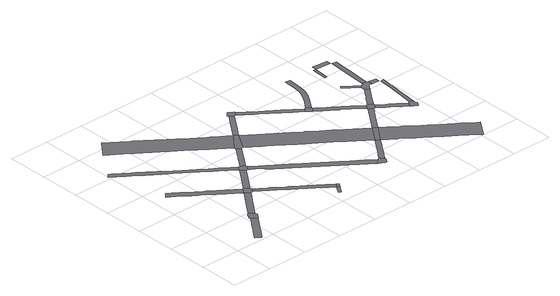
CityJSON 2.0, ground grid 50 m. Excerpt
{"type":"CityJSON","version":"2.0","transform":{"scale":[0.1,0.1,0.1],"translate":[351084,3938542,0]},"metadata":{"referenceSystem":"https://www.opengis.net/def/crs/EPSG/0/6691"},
"CityObjects":{
"road1":{"type":"Road","attributes":{"RoadStructureAttribute.sectionType":"1"},"geometry":[{"type":"MultiSurface","lod":"1","boundaries":[[[0,1,2,3,4,5,6,7,8,9,10,11,12,13,14,15,16]]]}]},
"road2":{"type":"Road","geometry":[{"type":"MultiSurface","lod":"1","boundaries":[[[17,18,19,20,21,0,16,22,23]]]}]},
"road3":{"type":"Road","attributes":{"RoadStructureAttribute.sectionType":"1"},"geometry":[{"type":"MultiSurface","lod":"1","boundaries":[[[24,25,26,27,28,29,30,31,32,33,34,35,36,37,38,39,40,41,42,43,44,45,46,47,48,49,50,51,52,53,54,55,56,57,58,59,60]]]}]},
"road4":{"type":"Road","attributes":{"RoadStructureAttribute.sectionType":"1"},"geometry":[{"type":"MultiSurface","lod":"1","boundaries":[[[61,62,63,64,65,66,67,68,69,70,71,72,18,17,73,74,75,76,77,78]]]}]},
"road5":{"type":"Road","attributes":{"RoadStructureAttribute.sectionType":"1"},"geometry":[{"type":"MultiSurface","lod":"1","boundaries":[[[79,80,81,82,83,84,85,86,87,88,89,90,91,92,93,94,95,96,97,98,99,100,101,102,103,104,105,106,107,108,109,110,111,112,113,114]]]}]},
"road6":{"type":"Road","geometry":[{"type":"MultiSurface","lod":"1","boundaries":[[[115,116,117,118,45,44,61,78]]]}]},
"road7":{"type":"Road","attributes":{"RoadStructureAttribute.sectionType":"1"},"geometry":[{"type":"MultiSurface","lod":"1","boundaries":[[[119,120,121,122,123,118,117,124,125,126,127,128,129,130,131]]]}]},
"road8":{"type":"Road","attributes":{"RoadStructureAttribute.sectionType":"1"},"geometry":[{"type":"MultiSurface","lod":"1","boundaries":[[[132,133,134,135,136,137,138,139,140,141,142,143,116,115,144,145,146,147,148,149,150,151,152,153,154,155,156,157,158,159,160,161]]]}]},
"road9":{"type":"Road","attributes":{"function":"2","RoadStructureAttribute.sectionType":"1"},"geometry":[{"type":"MultiSurface","lod":"1","boundaries":[[[162,163,164,165,166,167,168,169,170,171,172,173,174,175,176,177,178,179,180,181,182,183,184,185,186,187,188]]]}]},
"road10":{"type":"Road","geometry":[{"type":"MultiSurface","lod":"1","boundaries":[[[113,189,119,131,190,191,192,193,194,114]]]}]},
"road11":{"type":"Road","geometry":[{"type":"MultiSurface","lod":"1","boundaries":[[[195,196,197,161]]]}]},
"road12":{"type":"Road","attributes":{"RoadStructureAttribute.sectionType":"1"},"geometry":[{"type":"MultiSurface","lod":"1","boundaries":[[[198,199,200,201,202,203,194,193,204,205,206,207]]]}]},
"road13":{"type":"Road","geometry":[{"type":"MultiSurface","lod":"1","boundaries":[[[208,132,161,197]]]}]},
"road14":{"type":"Road","geometry":[{"type":"MultiSurface","lod":"1","boundaries":[[[187,198,207,209,210,188]]]}]},
"road15":{"type":"Road","attributes":{"RoadStructureAttribute.sectionType":"1"},"geometry":[{"type":"MultiSurface","lod":"1","boundaries":[[[211,212,213,214,215,216,217,218,219,220,221,222,223,224,225,226,227,228,229,230,231,232,233,234,235,236,191,190,237,238,239,240,241,242,243,244,245,246,247,248,249,250,251,252]]]}]},
"road16":{"type":"Road","attributes":{"RoadStructureAttribute.sectionType":"1"},"geometry":[{"type":"MultiSurface","lod":"1","boundaries":[[[210,253,254,255,256,257,258,259,260,261,188]]]}]},
"road17":{"type":"Road","geometry":[{"type":"MultiSurface","lod":"1","boundaries":[[[251,262,263,264,265,266,267,252]]]}]},
"road18":{"type":"Road","geometry":[{"type":"MultiSurface","lod":"1","boundaries":[[[268,269,270,271,272,273,258,257]]]}]},
"road19":{"type":"Road","attributes":{"function":"2","RoadStructureAttribute.sectionType":"1"},"geometry":[{"type":"MultiSurface","lod":"1","boundaries":[[[274,275,276,277,278,279,280,281,282,283,284,210,209,285,286,287,288,289,290,291,292,293,294,295,296]]]}]},
"road20":{"type":"Road","attributes":{"RoadStructureAttribute.sectionType":"1"},"geometry":[{"type":"MultiSurface","lod":"1","boundaries":[[[297,298,299,300,301,302,303,304,269,268,305,306,307,308,309,310,311,312,313,314]]]}]},
"road21":{"type":"Road","geometry":[{"type":"MultiSurface","lod":"1","boundaries":[[[315,316,274,296]]]}]},
"road22":{"type":"Road","geometry":[{"type":"MultiSurface","lod":"1","boundaries":[[[317,318,319,297,314,320,321,322,323]]]}]},
"road23":{"type":"Road","attributes":{"function":"2","RoadStructureAttribute.sectionType":"1"},"geometry":[{"type":"MultiSurface","lod":"1","boundaries":[[[324,325,326,327,328,329,330,331,332,333,316,315,296,334,335,336,337,338,339,340,341,342,267,266,343,344,345,346,347,348,349,350,315,351,352,353,354,355,356,357,358,359,360,361,362,363,364,365,366,367,368,369]]]}]},
"road24":{"type":"Road","attributes":{"RoadStructureAttribute.sectionType":"1"},"geometry":[{"type":"MultiSurface","lod":"1","boundaries":[[[370,371,372,373,374,375,376,377,378,379,380,381,382,383,384,385,386,387,317,323]]]}]},
"road25":{"type":"Road","attributes":{"RoadStructureAttribute.sectionType":"1"},"geometry":[{"type":"MultiSurface","lod":"1","boundaries":[[[316,388,389,390,391,392,393,394,395,396,397,398,399,274]]]}]},
"road26":{"type":"Road","attributes":{"RoadStructureAttribute.sectionType":"1"},"geometry":[{"type":"MultiSurface","lod":"1","boundaries":[[[400,401,402,403,404,405,406,407,408,319,318,409,410,411,412,413,414,415,416,417,418,419,420,421,422]]]}]},
"road27":{"type":"Road","geometry":[{"type":"MultiSurface","lod":"1","boundaries":[[[393,392,423,424,425,426,378,377]]]}]},
"road28":{"type":"Road","attributes":{"RoadStructureAttribute.sectionType":"1"},"geometry":[{"type":"MultiSurface","lod":"1","boundaries":[[[427,428,429,430,431,432,424,423,433,434,435,436,437,438,439,440,441,442]]]}]},
"road29":{"type":"Road","attributes":{"RoadStructureAttribute.sectionType":"1"},"geometry":[{"type":"MultiSurface","lod":"1","boundaries":[[[443,444,445,446,447,448,449,450,426,425,451,452,453,454,455,456,457,458,459,460]]]}]},
"road30":{"type":"Road","attributes":{"RoadStructureAttribute.sectionType":"1"},"geometry":[{"type":"MultiSurface","lod":"1","boundaries":[[[461,462,463,464,465]]]}]},
"road31":{"type":"Road","geometry":[{"type":"MultiSurface","lod":"1","boundaries":[[[441,466,467,468,469,470,471,472,473,474,442]]]}]},
"road32":{"type":"Road","geometry":[{"type":"MultiSurface","lod":"1","boundaries":[[[459,475,476,477,478,479,480,481,461,465,460]]]}]},
"road33":{"type":"Road","attributes":{"RoadStructureAttribute.sectionType":"1"},"geometry":[{"type":"MultiSurface","lod":"1","boundaries":[[[482,483,484,485,486,487,483,488,489]]]}]},
"road34":{"type":"Road","attributes":{"RoadStructureAttribute.sectionType":"1"},"geometry":[{"type":"MultiSurface","lod":"1","boundaries":[[[473,490,491,492,493,494,495,496,497,498,499,500,501,502,503,504,505,506,507,508,509,510,511,474]]]}]},
"road35":{"type":"Road","attributes":{"RoadStructureAttribute.sectionType":"1"},"geometry":[{"type":"MultiSurface","lod":"1","boundaries":[[[512,478,477,513]]]}]},
"road36":{"type":"Road","attributes":{"RoadStructureAttribute.sectionType":"1"},"geometry":[{"type":"MultiSurface","lod":"1","boundaries":[[[514,515,516,517,518,519,520,480,479,521,522,523,524,525]]]}]}
},
"vertices":[
[549,401,0],[500,334,0],[446,261,0],[434,244,0],[417,220,0],[412,213,0],[396,192,0],[336,109,0],[311,75,0],[374,29,0],[380,37,0],[479,171,0],[483,177,0],[501,201,0],[529,239,0],[567,291,0],[608,348,0],
[655,444,0],[600,495,0],[593,486,0],[585,484,0],[545,420,0],[622,352,0],[663,414,0],
[210,1302,0],[217,1296,0],[223,1292,0],[269,1258,0],[341,1207,0],[379,1179,0],[403,1162,0],[424,1147,0],[436,1140,0],[461,1121,0],[487,1102,0],[564,1046,0],[615,1009,0],[654,980,0],[659,977,0],[694,950,0],[706,942,0],[713,937,0],[775,891,0],[798,874,0],[846,839,0],[891,899,0],[741,1009,0],[739,1011,0],[677,1057,0],[671,1061,0],[609,1106,0],[601,1112,0],[577,1130,0],[557,1145,0],[480,1200,0],[479,1201,0],[415,1248,0],[353,1294,0],[281,1346,0],[231,1383,0],[177,1326,0],
[848,831,0],[786,748,0],[777,735,0],[751,700,0],[719,657,0],[684,609,0],[684,608,0],[662,579,0],[661,577,0],[656,571,0],[639,547,0],[635,542,0],[754,578,0],[770,600,0],[779,612,0],[848,704,0],[896,767,0],[908,784,0],
[1029,1361,0],[1020,1367,0],[994,1386,0],[907,1451,0],[831,1506,0],[806,1525,0],[680,1617,0],[600,1675,0],[520,1734,0],[466,1774,0],[373,1843,0],[314,1887,0],[280,1913,0],[202,1968,0],[167,1994,0],[76,2061,0],[46,2083,0],[2,2038,0],[164,1920,0],[255,1853,0],[325,1802,0],[467,1698,0],[485,1685,0],[514,1663,0],[522,1658,0],[564,1627,0],[644,1568,0],[711,1520,0],[713,1519,0],[796,1457,0],[904,1379,0],[906,1378,0],[956,1340,0],[1110,1227,0],[1124,1217,0],[1164,1262,0],
[939,790,0],[966,842,0],[965,864,0],[905,901,0],
[1125,1203,0],[1078,1139,0],[1021,1061,0],[1020,1059,0],[953,966,0],[1020,939,0],[1031,954,0],[1031,955,0],[1078,1018,0],[1087,1030,0],[1096,1042,0],[1167,1138,0],[1182,1158,0],
[1693,311,0],[1602,378,0],[1444,493,0],[1387,536,0],[1338,571,0],[1285,610,0],[1262,624,0],[1146,712,0],[1123,729,0],[1110,737,0],[1103,742,0],[1030,794,0],[1077,688,0],[1086,682,0],[1144,640,0],[1234,574,0],[1235,572,0],[1250,562,0],[1262,550,0],[1325,505,0],[1381,465,0],[1387,461,0],[1397,454,0],[1409,445,0],[1413,442,0],[1478,395,0],[1566,330,0],[1596,308,0],[1652,266,0],[1657,263,0],
[1441,1853,0],[1422,1868,0],[1356,1918,0],[1330,1937,0],[1251,1996,0],[1181,2043,0],[1081,2116,0],[1063,2130,0],[981,2193,0],[894,2260,0],[882,2269,0],[694,2408,0],[671,2425,0],[505,2548,0],[428,2605,0],[268,2407,0],[446,2281,0],[545,2209,0],[685,2106,0],[695,2099,0],[836,1994,0],[851,1983,0],[1029,1854,0],[1087,1811,0],[1185,1738,0],[1391,1585,0],[1553,1777,0],
[1126,1205,0],[1201,1160,0],[1238,1210,0],[1237,1230,0],[1242,1237,0],[1186,1264,0],
[1595,166,0],[1621,149,0],[1684,243,0],
[1395,1555,0],[1311,1439,0],[1295,1417,0],[1275,1390,0],[1271,1381,0],[1206,1292,0],[1270,1276,0],[1323,1354,0],[1344,1382,0],[1448,1525,0],
[1721,291,0],
[1472,1529,0],[1602,1743,0],
[2280,444,0],[2245,470,0],[2215,492,0],[2179,518,0],[2134,552,0],[2121,562,0],[2024,632,0],[1950,687,0],[1947,690,0],[1895,727,0],[1865,748,0],[1779,811,0],[1740,840,0],[1737,842,0],[1734,844,0],[1708,863,0],[1658,900,0],[1603,941,0],[1601,942,0],[1543,985,0],[1405,1086,0],[1394,1094,0],[1363,1116,0],[1334,1136,0],[1269,1184,0],[1250,1200,0],[1231,1137,0],[1268,1109,0],[1344,1056,0],[1347,1054,0],[1352,1050,0],[1340,1034,0],[1499,917,0],[1568,866,0],[1654,803,0],[1815,686,0],[1899,625,0],[1982,563,0],[2131,453,0],[2151,439,0],[2298,331,0],[2360,385,0],
[1703,1879,0],[1722,1905,0],[1731,1917,0],[1774,1976,0],[1834,2058,0],[1786,2094,0],[1756,2053,0],[1683,1953,0],[1674,1941,0],
[2305,314,0],[2376,281,0],[2395,282,0],[2428,333,0],[2428,353,0],[2380,389,0],
[1854,2062,0],[1891,2112,0],[1887,2129,0],[1839,2165,0],[1821,2165,0],[1783,2119,0],
[2747,900,0],[2582,1022,0],[2450,1119,0],[2425,1137,0],[2401,1155,0],[2298,1233,0],[2166,1328,0],[2159,1333,0],[2051,1411,0],[1904,1520,0],[1762,1625,0],[1634,1410,0],[1656,1394,0],[1673,1381,0],[1739,1332,0],[1939,1183,0],[1964,1166,0],[2008,1134,0],[2121,1054,0],[2184,1009,0],[2319,911,0],[2368,875,0],[2601,698,0],
[2483,1675,0],[2384,1749,0],[2323,1793,0],[2283,1822,0],[2148,1921,0],[2092,1962,0],[2089,1964,0],[1989,2038,0],[1994,1960,0],[2003,1953,0],[2006,1951,0],[2015,1944,0],[2053,1916,0],[2144,1849,0],[2247,1773,0],[2317,1722,0],[2346,1701,0],[2448,1626,0],
[2647,665,0],[2798,868,0],
[2554,1622,0],[2556,1644,0],[2503,1678,0],[2459,1618,0],[2483,1600,0],[2508,1581,0],[2518,1574,0],
[3644,241,0],[3507,342,0],[3461,374,0],[3253,523,0],[3219,549,0],[3175,583,0],[3165,591,0],[3013,707,0],[2986,727,0],[2870,814,0],[2565,647,0],[2500,557,0],[2491,543,0],[2490,542,0],[2478,526,0],[2428,457,0],[2424,452,0],[2423,451,0],[2386,398,0],[2463,402,0],[2479,424,0],[2524,487,0],[2539,508,0],[2573,557,0],[2579,566,0],[2617,620,0],[2644,660,0],[2685,637,0],[2703,625,0],[2724,609,0],[2742,596,0],[2800,554,0],[2813,545,0],[2881,496,0],[2900,481,0],[2958,434,0],[3069,354,0],[3090,339,0],[3096,335,0],[3097,334,0],[3195,259,0],[3256,211,0],[3319,165,0],[3493,36,0],[3529,8,0],[3676,217,0],
[2595,1517,0],[2636,1487,0],[2665,1467,0],[2666,1466,0],[2746,1407,0],[2761,1396,0],[2935,1268,0],[2977,1237,0],[3012,1286,0],[2947,1334,0],[2879,1384,0],[2872,1389,0],[2810,1434,0],[2799,1443,0],[2796,1445,0],[2716,1505,0],[2674,1535,0],[2571,1610,0],
[2921,1039,0],[2948,1077,0],[2978,1116,0],[3023,1175,0],[3028,1182,0],[2979,1217,0],[2944,1171,0],[2904,1117,0],[2897,1107,0],[2876,1076,0],[2860,1055,0],[2822,1003,0],
[2699,2142,0],[2697,2129,0],[2692,2084,0],[2676,1973,0],[2656,1920,0],[2649,1904,0],[2637,1874,0],[2612,1830,0],[2584,1786,0],[2629,1746,0],[2630,1749,0],[2663,1796,0],[2691,1848,0],[2699,1864,0],[2706,1878,0],[2719,1902,0],[2732,1957,0],[2745,2034,0],[2750,2065,0],[2752,2075,0],[2758,2137,0],[2763,2204,0],[2703,2211,0],
[3048,1185,0],[3083,1234,0],[3085,1252,0],[3037,1290,0],
[3335,1049,0],[3293,1080,0],[3274,1093,0],[3247,1113,0],[3202,1147,0],[3179,1164,0],[3138,1118,0],[3142,1114,0],[3166,1099,0],[3171,1094,0],[3182,1085,0],[3277,1016,0],[3288,1007,0],[3307,993,0],[3340,969,0],[3377,1019,0],
[3213,1532,0],[3175,1480,0],[3173,1478,0],[3171,1475,0],[3138,1429,0],[3104,1387,0],[3102,1384,0],[3078,1349,0],[3129,1315,0],[3134,1322,0],[3146,1338,0],[3178,1384,0],[3190,1399,0],[3195,1408,0],[3211,1430,0],[3261,1499,0],[3268,1509,0],[3220,1543,0],
[3252,1623,0],[3104,1729,0],[3071,1752,0],[3046,1717,0],[3223,1594,0],
[3382,937,0],[3395,928,0],[3402,923,0],[3421,911,0],[3455,962,0],[3437,991,0],[3440,1013,0],[3441,1023,0],[3400,1028,0],
[3311,1567,0],[3329,1572,0],[3353,1570,0],[3356,1628,0],[3339,1641,0],[3283,1645,0],[3282,1632,0],
[3122,2249,0],[3116,2188,0],[3086,2191,0],[3075,2069,0],[3069,1996,0],[3101,1994,0],[3308,2172,0],[3312,2231,0],
[3444,1050,0],[3447,1074,0],[3451,1111,0],[3466,1231,0],[3469,1261,0],[3470,1269,0],[3476,1313,0],[3486,1399,0],[3488,1423,0],[3496,1484,0],[3503,1549,0],[3465,1552,0],[3461,1516,0],[3456,1475,0],[3440,1344,0],[3439,1333,0],[3431,1272,0],[3422,1200,0],[3419,1172,0],[3411,1111,0],[3411,1107,0],[3407,1079,0],
[3456,1618,0],[3451,1565,0],
[3322,2159,0],[3320,2130,0],[3308,1975,0],[3298,1870,0],[3295,1818,0],[3294,1793,0],[3291,1753,0],[3351,1789,0],[3354,1825,0],[3365,1960,0],[3365,1971,0],[3380,2154,0]
]}
